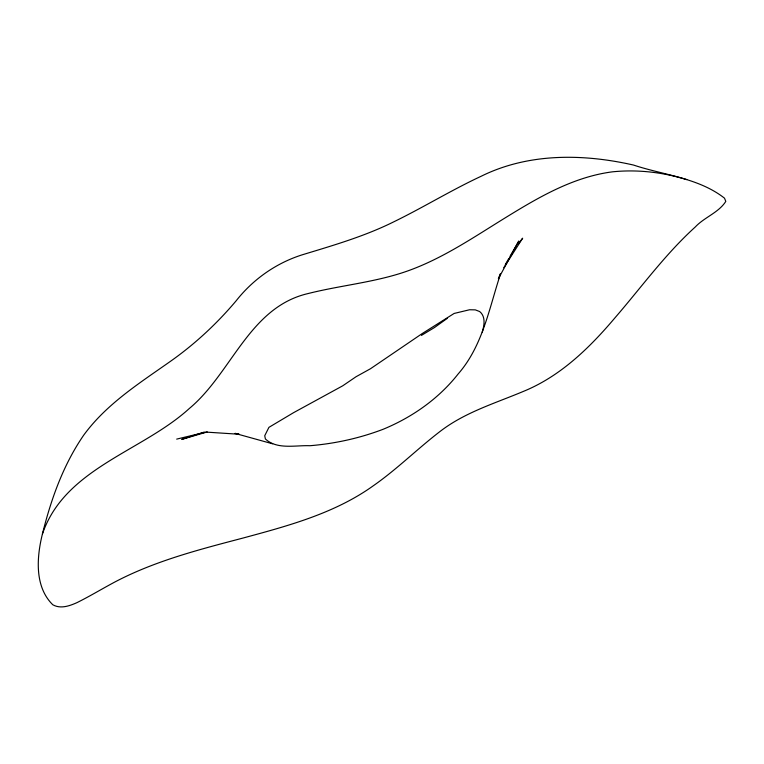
<?xml version="1.0" encoding="UTF-8"?>
<svg xmlns="http://www.w3.org/2000/svg" width="764" height="764" viewBox="0 0 764 764"><rect width="100%" height="100%" fill="white"/><g stroke="black" fill="none" stroke-linecap="round" stroke-linejoin="round"><path stroke-width="1.15" d="M42.412 534.007C36.682 557.071 34.351 586.742 52.811 604.773C60.547 609.137 69.333 606.005 76.82 602.71C89.665 596.35 101.918 588.91 114.552 582.168C154.777 560.919 199.127 549.583 242.876 538.085C288.085 525.861 334.622 513.446 373.252 485.808C397.347 469.01 418.128 448.086 441.496 430.361C466.05 411.939 495.635 403.086 523.56 391.33C560.528 376.203 589.627 347.811 615.02 317.767C641.426 287.216 665.234 254.221 695.259 226.994C704.312 217.282 718.676 212.65 725.8 201.4L724.511 198.182C698.611 177.859 663.792 175.157 633.518 165.053C583.085 153.612 528.373 152.857 481.091 176.293C451.343 190.14 423.361 207.416 393.871 221.78C364.619 236.334 333.19 245.397 302.057 254.87C275.957 263.169 253.018 279.366 236.105 300.863C217.091 323.42 195.393 343.638 171.327 360.713C139.965 382.869 106.597 403.726 83.629 435.27C63.211 464.999 51.045 499.236 42.412 534.007C64.883 468.16 142.142 451.543 189.357 408.463C231.845 373.118 249.179 307.128 308.188 293.529C338.853 285.803 370.55 282.785 400.785 273.264C438.985 261.164 472.219 238.129 506.045 217.339C538.973 197.064 573.563 176.809 612.604 171.814C637.558 169.312 662.827 172.225 686.76 179.616M482.246 332.216C484.214 325.521 485.914 316.535 479.658 311.54L475.303 309.869L469.573 309.754L454.131 313.45L422.282 333.515L370.492 368.735L356.053 376.728L342.759 385.791L293.577 412.665L268.928 427.353L264.736 435.728L265.394 438.966C277.093 449.872 295.42 445.125 309.917 445.718C334.947 443.664 359.691 438.221 383.165 429.263C412.168 417.306 438.689 398.732 458.171 373.94C482.705 345.882 489.199 308.207 500.515 273.923M500.41 273.693L498.386 278.717L518.813 241.042L510.018 256.36M505.329 264.535L508.843 258.404M503.743 267.744L522.662 238.187L518.269 243.821M447.207 318.407L434.449 327.555L421.422 335.415M204.265 432.052L181.746 439.396L207.273 431.927M176.675 439.119L206.07 432.099L238.635 434.21M238.979 434.038L235.016 433.389L272.662 443.817"/></g></svg>
